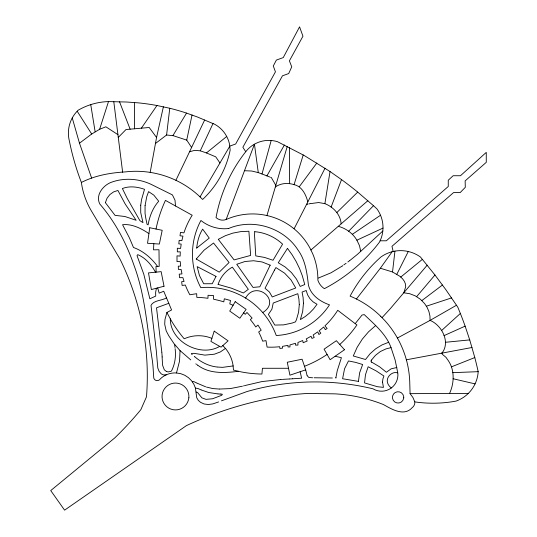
<?xml version="1.0" encoding="UTF-8"?>
<svg xmlns="http://www.w3.org/2000/svg" width="537" height="537" viewBox="0 0 537 537"><rect width="100%" height="100%" fill="white"/><g stroke="black" fill="none" stroke-linecap="round" stroke-linejoin="round"><path stroke-width="0.81" d="M134.552 128.779L134.559 102.54M170.303 318.871C170.209 341.673 200.422 357.736 219.7 346.378M380.706 316.286L384.747 320.475A96.512 96.512 0 0 1 396.266 336.048L397.789 338.713A96.445 96.445 0 0 1 405.925 358.239L406.751 361.226A96.365 96.365 0 0 1 409.718 381.156L410.08 393.648L449.536 393.493C453.02 385.975 454.174 377.249 452.147 369.167C451.214 365.422 449.422 361.918 447.046 358.884C446.18 356.071 439.112 354.004 443.032 351.601C449.919 340.572 441.166 324.898 430.083 320.388L397.407 338.035M153.83 243.691L153.508 249.826L158.986 249.759L159.2 266.372L155.999 266.433L156.099 272.145M218.626 401.938L212.82 403.891L208.376 404.522L204.114 403.992L200.462 402.28L198.247 400.26L196.757 397.796L195.374 387.949L193.783 384.116L191.528 380.733L188.433 377.645L184.768 375.256L180.788 373.698L176.478 372.96L179.539 361.126L180.036 350.601L173.981 343.579L168.799 335.826L166.208 330.913L164.711 324.308L164.966 319.575L166.9 312.5L171.578 309.95L163.745 291.242L159.18 293.155L157.677 287.899M325.046 168.209L294.088 228.836A65.313 65.313 0 0 1 310.077 248.316L312.641 253.639A65.266 65.266 0 0 1 317.857 278.233L317.864 280.186A16.063 16.063 0 0 0 324.382 288.671A164.423 164.423 0 0 0 379.451 242.147L380.115 240.791A31.69 31.69 0 0 0 382.821 231.004L383.002 228.084L356.89 240.187C352.863 233.34 345.942 228.306 338.276 226.332M175.512 205.98L175.008 200.194L172.417 194.911L152.938 185.252C139.922 178.472 123.799 177.23 110.139 182.755C102.439 186.218 95.358 195.622 99.862 204.08C115.267 221.929 126.376 243.16 134.028 265.419C145.473 295.934 147.131 328.765 152.374 360.642C153.186 366.449 153.3 372.309 153.79 378.142A3.537 3.537 0 0 0 159.341 379.921C163.563 375.121 170.108 372.503 176.478 372.96M456.517 305.231L430.083 320.388L429.942 316.045L428.962 311.695L427.177 307.52L424.619 303.6L420.478 299.31L415.296 295.874L409.704 293.699L403.837 292.806L405.683 286.704L405.448 284.039L404.435 281.428L402.575 278.81L399.951 276.34L392.52 271.97L394.943 251.121A33.871 33.871 0 0 1 420.437 257.001L434.957 274.991L445.858 289.691L457.813 307.198L460.363 313.467A379.189 379.189 0 0 1 465.129 326.14L469.727 339.901L474.795 357.561A379.189 379.189 0 0 1 478.185 371.664A33.294 33.294 0 0 1 456.047 401.092A126.316 126.316 0 0 1 414.826 401.898A6.504 6.504 0 0 1 412.228 407.61C404.093 416.873 391.627 409.16 383.418 404.542C367.959 398.434 351.453 394.722 334.846 393.849L307.05 393.44L296.082 394.299C258.176 398.863 221.009 409.483 186.413 425.626L64.588 510.15L50.733 490.57L114.589 438.058A334.142 334.142 0 0 0 140.862 409.644L146.487 396.809A263.989 263.989 0 0 0 119.912 258.941L91.149 210.517C86.088 201.925 82.745 192.327 81.376 182.452A256.666 256.666 0 0 1 70.401 145.876L68.897 138.794A31.663 31.663 0 0 1 71.736 118.939L72.421 117.65A31.663 31.663 0 0 1 77.18 111.226L78.214 110.192A64.131 64.131 0 0 1 108.494 101.58L126.631 102.017L138.237 102.856A223.942 223.942 0 0 1 156.965 105.507L169.766 108.259A223.942 223.942 0 0 1 186.54 113.092L197.495 117.032L214.907 124.383A29.837 29.837 0 0 1 226.52 136.116L227.493 138.069A29.837 29.837 0 0 1 229.534 144.272L230.172 150.045A92.599 92.599 0 0 1 202.63 199.449L200.046 196.891A93.055 93.055 0 0 0 178.331 181.506L175.512 180.123A93.055 93.055 0 0 0 151.904 172.672L149.823 172.33A93.096 93.096 0 0 0 125.155 171.914C110.105 172.82 94.928 175.532 81.376 182.452M155.462 143.486L166.598 134.995L169.766 108.259M341.136 223.855C340.619 214.599 333.249 206.859 324.892 203.657L330.027 171.518L304.143 155.462L277.569 141.721A29.267 29.267 0 0 0 245.731 151.716A150.514 150.514 0 0 0 216.035 217.572A9.7 9.7 0 0 0 226.158 219.512A65.313 65.313 0 0 1 265.291 215.189L269.091 216.062A65.158 65.158 0 0 1 293.9 228.681M150.185 172.39L156.556 137.485L163.382 106.789M191.595 147.48L186.728 140.11L192.038 114.992M186.728 140.11L172.921 135.593L186.54 113.092M269.963 177.069L262.016 173.968L271.178 140.486M287.248 146.426L266.949 215.538M307.782 201.731C305.902 194.609 301.962 186.319 294.075 184.647L303.217 154.945M91.639 178.116L79.483 143.204L91.465 134.169L99.607 129.296L108.494 101.58M156.395 288.235L155.629 292.45L155.723 296.088L149.857 298.794L143.741 274.045L137.022 255.639L137.747 254.625C145.594 257.908 151.488 264.848 155.515 272.199M226.158 219.512L254.444 144.185L258.277 172.605L262.016 173.968M331.134 207.04L341.525 179.606L330.027 171.518M175.908 180.298L189.554 151.776L194.629 150.353L200.267 150.816L213.061 123.436M189.554 151.776L204.657 119.979M396.863 274.212L408.281 251.497M356.42 299.015L380.364 268.238L392.131 251.725L394.943 251.121M245.584 298.082C255.666 279.401 282.106 300.586 262.741 312.581M371.389 360.179L375.444 355.366L380.364 351.52L386.096 348.855L391.05 347.634L395.151 360.119L397.816 373.061A16.385 16.385 0 0 1 391.869 387.539L391.104 388.123A16.385 16.385 0 0 1 373 388.815A246.584 246.584 0 0 0 246.96 391.554L221.472 400.837M266.902 175.914L284.395 145.017M200.046 196.891L229.856 146.104L235.676 143.99L275.434 71.857L273.306 65.977L276.367 60.077L283.261 57.587L299.565 26.85L302.955 36.214L289.396 60.849L291.745 66.836L288.705 73.556L282.469 75.811L242.865 147.252L245.731 151.716M141.379 128.175L156.965 105.507M222.177 394.675L222.184 394.661A3.504 3.504 0 0 1 221.459 395.386L212.545 398.763L205.993 399.36L201.852 397.823L197.71 392.715A3.92 3.92 0 0 0 196.193 392.017M299.29 186.728L316.85 163M355.205 323.65L362.032 315.051L364.247 314.608C374.336 324.294 386.157 334.061 391.05 347.634M416.652 296.625L434.957 274.991M427.197 265.164L390.372 308.594L382.055 317.635M348.647 231.246L373.49 205.705L376.94 208.886A31.69 31.69 0 0 1 383.002 228.097M118.274 137.412L126 129.538L149.199 127.491L156.556 137.485M382.821 231.004L357.414 254.384L349.728 260.613M336.806 212.585L357.696 192.098L373.49 205.705M441.555 330.55L460.363 313.467M222.848 345.573L225.406 348.459L220.338 351.95L214.384 354.198L204.912 355.132L194.266 353.346L191.642 353.42M310.95 249.994L367.872 200.704M400.79 277.045L422.397 259.344M200.267 150.816L206.43 152.938L226.701 136.479M375.672 325.536L368.557 331.799L362.294 339.142L357.152 347.305L353.279 355.964L365.502 359.501L370.121 353.708L375.672 348.802L381.982 344.929L388.741 342.237M421.887 300.559L442.475 285.006M349.459 260.814L347.848 262.002M346.097 263.271L343.774 264.929M192.387 381.867L192.79 381.585A3.685 3.685 0 0 1 193.857 381.632L196.831 383.035M342.72 265.674L342.264 265.99M341.962 266.204L331.007 272.809L318.334 278.072M275.38 186.977C280.744 183.117 287.913 182.614 294.075 184.647M352.346 234.32L380.525 215.243M99.607 129.296L105.87 126.806L117.925 134.639M443.992 335.645L465.129 326.14M451.449 366.852L474.795 357.561M166.517 297.86C162.033 300.72 153.716 300.136 151.011 305.352L156.28 350.621L157.804 368.067L159.066 371.255L161.288 373.927L163.443 374.9L166.248 374.833M168.799 303.311L156.509 307.802L161.818 352.064M426.418 306.197L451.583 297.894M195.428 388.13L197.791 388.452L200.992 389.828M245.033 385.526L261.915 381.579L280.368 379.545M244.389 385.694L243.523 385.922M242.442 386.197L230.165 388.607L219.425 389.043M406.355 359.803L472.01 347.493M310.285 203.651L318.669 202.536L324.892 203.657M309.856 203.731L309.09 203.865M308.077 204.04L307.5 204.134M307.265 204.174L306.459 204.295M233.139 365.932L222.546 367.355L217.317 367.039M292.477 378.786L301.633 378.196L300.116 371.732M445.462 342.284L469.727 339.901M292.37 378.8L289.315 378.988M282.764 379.377L289.114 378.994M282.126 379.424L280.717 379.525M166.598 134.995L172.961 135.686M452.845 372.665L478.185 371.664M244.483 170.712L251.746 171.028L258.277 172.605M238.509 371.315C224.842 372.993 209.417 374.081 197.75 365.22M396.863 367.496L391.117 368.838L386.412 372.262L379.672 366.858L371.651 362.113M314.071 377.766L332.363 378.001M312.628 377.793L309.137 377.484A4.068 4.068 0 0 1 308.54 377.216L307.171 375.685M449.536 393.493L468.345 393.393M380.115 240.791L386.331 240.791L448.261 186.493L448.261 180.237L453.147 175.733L460.478 175.733L486.267 152.38L486.267 162.342L465.136 180.895L465.304 187.319L460.162 192.602L453.53 192.602L391.976 246.302L393.158 251.477M288.503 368.281L262.439 368.281L261.922 374.027A114.032 114.032 0 0 1 240.945 371.846L233.467 370.094L233.071 365.388A34.945 34.945 0 0 0 226.01 349.084L225.419 348.345M335.8 378.048L335.987 378.048A2.094 2.094 0 0 1 335.92 377.551M219.21 389.036L212.733 388.566L206.477 387.049M218.116 393.93L220.163 394.037M217.881 393.916L208.705 392.507L201.294 389.976M220.271 394.044L222.036 394.118M216.955 366.999C208.772 366.093 201.14 362.24 194.938 356.924M397.528 372.9C391.661 370.49 381.619 380.102 391.265 387.996M380.364 268.238L392.52 271.97M335.128 356.246L341.418 357.689L337.27 370.637L335.914 377.551M453.107 378.746L475.07 383.881M205.624 386.788L197.133 383.203M270.702 177.331L271.306 177.525L275.843 185.406M233.112 305.258L229.789 303.922L230.514 300.478L224.338 298.78L223.788 301.848A100.869 100.869 0 0 0 213.565 299.243L213.585 295.612L208.054 295.283L207.947 298.29A100.869 100.869 0 0 0 196.817 297.344L196.67 293.692L189.836 294.766A78.288 78.288 0 0 1 185.319 285.04L182.13 285.442L181.654 281.71L184.043 281.462L182.902 277.656L179.553 277.676L179.23 274.152L181.969 273.904L181.11 269.399L178.398 269.399L178.297 266.177L180.654 266.104L180.264 261.633L177.002 261.6L177.002 255.847L180.13 256.095L180.291 251.86L177.331 251.86L177.331 248.248L180.6 248.416L181.191 244.113L178.801 243.858L179.17 240.361L181.855 240.643L182.956 236.146L180.023 235.763L180.452 232.42L183.936 232.87A78.288 78.288 0 0 1 192.192 215.236L165.443 200.388A129.592 129.592 0 0 0 156.019 229.03M206.43 152.938L215.726 156.831L219.955 162.973M166.262 371.289L167.571 371.785A6.196 6.196 0 0 0 168.128 371.906L171.028 371.342A3.571 3.571 0 0 0 171.692 370.597C175.028 363.864 176.096 356.078 175.122 348.647M166.04 371.174L164.658 370.114A5.773 5.773 0 0 1 164.221 369.597L162.577 365.214L162.14 357.461M197.596 365.113L197.119 364.784M196.475 364.328L195.81 363.844M148.917 233.595C141.318 228.467 131.887 223.647 122.55 224.728L129.33 237.703L133.478 247.497C143.392 251.001 151.36 258.096 157.583 266.406M192.199 354.568L191.387 353.923M190.769 359.904L180.036 350.601M194.75 356.769L194.387 356.467M243.644 312.849L245.248 314.306L246.973 312.474L252.088 318.058L250.343 319.656A66.789 66.789 0 0 1 254.625 325.247L255.753 326.966L257.961 325.073L261.19 330.174L258.673 331.98A66.789 66.789 0 0 1 262.653 341.19L265.976 340.612L267.097 347.097A78.697 78.697 0 0 0 279.69 346.714L279.884 348.446L282.516 348.151L282.516 346.352L288.02 345.345L287.986 346.949L289.973 346.949L289.973 344.882L295.471 343.311L295.471 345.103L297.941 345.103L297.941 342.458L302.687 340.552L303.19 342.72L307.177 341.029L306.265 338.874L311.044 336.269L311.963 338.431L314.199 337.478L313.138 334.994L317.723 331.853L318.918 334.524L320.797 333.135L319.092 330.826L323.643 327.033L325.382 329.651L327.134 328.49L324.919 325.865A78.697 78.697 0 0 0 337.726 310.292L356.917 324.959A114.032 114.032 0 0 1 339.773 344.492M410.08 393.648L412.926 397.501L414.826 401.898M77.18 111.226L91.693 134.008M356.89 240.187L359.488 245.671L360.723 251.249M166.9 312.5L170.981 320.072A129.592 129.592 0 0 0 184.204 338.787A34.945 34.945 0 0 1 211.88 338.37M307.063 375.47L305.734 369.973M119.543 101.815L130.122 129.175M72.26 117.965L79.483 143.204M90.74 104.628L95.136 131.76M113.79 101.654L122.644 172.256M174.639 344.432L175.002 347.499M161.832 352.218L162.114 356.098M162.12 356.259L162.134 357.139M289.396 147.527L289.638 183.667M371.537 362.22A1.725 1.725 0 0 1 371.08 361.28M371.06 360.945A1.725 1.725 0 0 1 371.315 360.132M392.131 251.725A33.871 33.871 0 0 0 380.908 257.001A140.479 140.479 0 0 0 350.097 296.129A96.512 96.512 0 0 1 356.279 298.941L358.87 300.277A96.512 96.512 0 0 1 380.706 316.286M327.1 354.447A114.032 114.032 0 0 1 304.492 366.294M341.525 179.606A385.888 385.888 0 0 1 357.696 192.098M140.734 205.194L140.721 212.585L142.99 222.64L139.902 220.68L127.269 198.462L122.382 188.541C129.504 185.742 137.479 186.809 144.527 189.319L141.573 199.509L140.734 205.194M299.29 304.674L298.592 312.172L296.538 319.414L295.511 321.851L292.195 323.039L283.664 324.872L274.81 325.073L268.399 314.4L271.91 309.184L273.239 303.036L297.8 293.692L298.914 299.136L299.29 304.674M303.452 303.183L302.687 311.453L300.371 319.569L305.15 316.588L309.641 312.95L313.648 308.788L317.031 304.278L313.118 301.888L309.943 298.706L307.6 294.867L306.197 290.497L302.062 292.074L303.096 297.518L303.452 303.183M382.525 382.163L383.452 387.385L377.33 386.694L364.536 382.908L365.496 374.638L368.147 366.751L376.135 370.886L383.908 376.007L382.881 379.015L382.525 382.163M358.414 381.384L342.593 378.739L344.573 368.718L348.5 360.938L355.689 362.401L362.643 364.522L359.662 372.738L358.414 381.384M145.077 205.577L145.05 213.377L145.796 218.244L147.064 224.312L148.091 224.862C149.581 216.263 152.844 207.819 158.704 201.234L153.844 195.146L148.574 191.615L146.742 196.71L145.077 205.577M254.726 231.689L254.531 235.112L255.766 255.894L264.566 257.431L273.031 260.27L282.583 244.147C275.058 237.005 265.063 232.534 254.726 231.689M196.71 248.054L209.242 238.092L202.65 229.145C199.086 234.817 197.354 241.442 196.71 248.054M149.756 227.748L147.534 243.288L159.355 244.04L162.194 230.299L149.756 227.748M403.75 397.769L403.629 398.501A5.659 5.659 0 0 1 394.836 402.018A5.659 5.659 0 0 1 395.145 392.554A5.659 5.659 0 0 1 403.69 396.642L403.75 397.769M105.393 202.671L115.039 215.357L124.906 216.498L136.136 220.284L125.222 204.06L117.912 190.454L113.602 191.904L109.837 194.589L107.024 198.26L105.413 202.597M188.876 397.783L188.4 400.105A13.425 13.425 0 0 1 166.947 406.858A13.425 13.425 0 0 1 169.403 384.505A13.425 13.425 0 0 1 188.876 395.749L188.876 397.783M218.109 284.388L231.387 288.174L243.368 292.967L248.336 289.336L232.353 267.144C225.647 270.816 220.445 277.112 218.109 284.388M214.216 331.134L210.9 341.404L221.083 347.157L228.091 340.847L214.216 331.134M270.171 265.171L259.834 286.792L253.034 287.429L236.743 264.278L244.946 261.519L253.565 260.74L262.13 261.975L270.171 265.171M216.015 276.387L212.236 283.724L203.698 283.751L199.455 275.555L197.153 266.62L216.015 276.387M274.481 270.111L265.023 288.275L269.413 292.014L272.239 296.954L295.753 287.966L290.98 279.871L284.59 273.158L275.911 267.574L274.481 270.111M235.213 301.666L229.722 311.057L239.838 318.226L246.1 309.379L235.213 301.666M287.483 248.369L278.26 262.774L285.241 267.023L291.43 272.568L296.424 279.032L300.217 286.429L304.761 284.529L302.338 275.837L299.532 268.513L296.102 261.459L292.074 254.726L287.483 248.369M196.24 259.022L219.25 272.152L229.077 262.506L213.551 243.033L204.154 250.101L196.24 259.022M344.486 349.741L330.121 359.723L324.079 349.171L336.37 340.7L344.486 349.741M218.304 239.334L234.085 259.901L250.625 255.431L248.9 231.259L240.932 231.588L232.944 233.092L225.399 235.689L218.304 239.334M228.655 228.473L228.514 228.534A37.375 37.375 0 0 1 200.919 220.472A71.361 71.361 0 0 0 200.791 287.637A73.307 73.307 0 0 1 243.751 296.988L246.255 298.478A73.307 73.307 0 0 1 262.472 312.259L264.345 314.487A73.307 73.307 0 0 1 276.26 335.504A67.675 67.675 0 0 0 329.496 304.848C320.153 301.586 310.869 295.276 308.419 285.053C307.003 272.957 305.459 260.311 298.062 250.101C283.838 227.675 253.108 218.096 228.655 228.473M305.687 369.845L289.92 375.182L287.275 362.253L302.096 359.219L305.687 369.845M164.027 286.228L151.367 289.564L148.494 272.89L161.147 271.648L164.027 286.228"/></g></svg>
